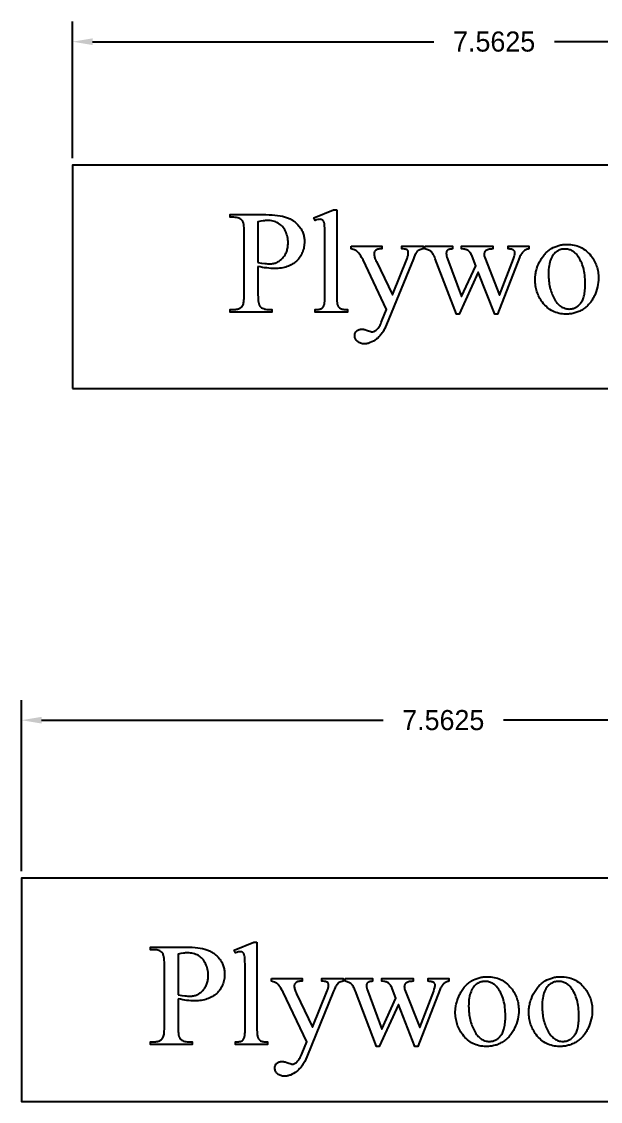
# Model space of a CAD drawing. Extents: x -4 to 200, y -54 to 66.
# Drawn here: x 3.82 to 9.01, y 27.83 to 37.5 of the extents above; entities that cross this region are included whole.
import ezdxf

# ---------------------------------------------------------------- set-up
doc = ezdxf.new("R2010")
doc.units = 0
doc.header["$MEASUREMENT"] = 0
doc.layers.get('Defpoints').update_dxf_attribs({"linetype": 'CONTINUOUS'})
doc.layers.add('Dimentions', color=7, linetype='CONTINUOUS')
doc.layers.add('LAYER_1', color=3, linetype='CONTINUOUS')
doc.dimstyles.get("Standard").update_dxf_attribs({"dimtxt": 0.18, "dimasz": 0.18, "dimexe": 0.18, "dimexo": 0.0625, "dimgap": 0.09, "dimtad": 0, "dimtih": 1, "dimtoh": 1, "dimdec": 4, "dimzin": 0, "dimdsep": 46, "dimtxsty": 'STANDARD', "dimcen": 0.09, "dimadec": 0, "dimazin": 0, "dimtfac": 1, "dimtdec": 4, "dimtofl": 0, "dimtmove": 0, "dimatfit": 3, "dimfxl": 1, "dimtolj": 1, "dimtzin": 0, "dimarcsym": 0})

# ---------------------------------------------------------------- blocks, each defined once
blk = doc.blocks.new('*D278')
at = {"layer": 'Defpoints', "color": 0}
for p in [(11.8405, 37.3196), (4.278, 36.2125), (11.8405, 36.2125)]:
    blk.add_point(p, dxfattribs=at)
at = {"layer": 'Dimentions', "color": 0, "lineweight": -2}
for p, q in [((4.278, 36.275), (4.278, 37.4996)), ((11.8405, 36.275), (11.8405, 37.4996)), ((4.458, 37.3196), (7.5192, 37.3196)), ((11.6605, 37.3196), (8.5992, 37.3196))]:
    blk.add_line(p, q, dxfattribs=at)
at = {"layer": 'Dimentions', "color": 0}
for points in [[(4.458, 37.3496), (4.458, 37.2896), (4.278, 37.3196)], [(11.6605, 37.2896), (11.6605, 37.3496), (11.8405, 37.3196)]]:
    blk.add_solid(points, dxfattribs=at)
at = {"layer": 'Dimentions', "color": 0, "insert": (8.0592, 37.3196), "char_height": 0.18, "attachment_point": 5}
blk.add_mtext('\\A1;7.5625', dxfattribs=at)
blk = doc.blocks.new('*D280')
at = {"layer": 'Defpoints', "color": 0}
for p in [(11.3842, 31.2413), (3.8217, 29.8262), (11.3842, 29.8262)]:
    blk.add_point(p, dxfattribs=at)
at = {"layer": 'Dimentions', "color": 0, "lineweight": -2}
for p, q in [((3.8217, 29.8887), (3.8217, 31.4213)), ((11.3842, 29.8887), (11.3842, 31.4213)), ((4.0017, 31.2413), (7.063, 31.2413)), ((11.2042, 31.2413), (8.143, 31.2413))]:
    blk.add_line(p, q, dxfattribs=at)
at = {"layer": 'Dimentions', "color": 0}
for points in [[(4.0017, 31.2713), (4.0017, 31.2113), (3.8217, 31.2413)], [(11.2042, 31.2113), (11.2042, 31.2713), (11.3842, 31.2413)]]:
    blk.add_solid(points, dxfattribs=at)
at = {"layer": 'Dimentions', "color": 0, "insert": (7.603, 31.2413), "char_height": 0.18, "attachment_point": 5}
blk.add_mtext('\\A1;7.5625', dxfattribs=at)

msp = doc.modelspace()

# ---------------------------------------------------------------- linework, layer by layer
at = {"layer": 'LAYER_1'}
for points in [[(4.27799, 34.21253), (11.77799, 34.21253), (11.77799, 36.21253), (4.27799, 36.21253)], [(6.64837, 35.81253), (6.64837, 35.03034), (6.64887, 35.00499), (6.6495, 34.99407), (6.65038, 34.98431), (6.65152, 34.97572), (6.6529, 34.9683), (6.65453, 34.96204), (6.65642, 34.95695), (6.65857, 34.95258), (6.66099, 34.94848), (6.66368, 34.94465), (6.66664, 34.9411), (6.66987, 34.93781), (6.67338, 34.9348), (6.67716, 34.93206), (6.6812, 34.92959), (6.68584, 34.9274), (6.69138, 34.92551), (6.69783, 34.9239), (6.70519, 34.92259), (6.71344, 34.92157), (6.72261, 34.92084), (6.73268, 34.9204), (6.74365, 34.92025), (6.74365, 34.89708), (6.4546, 34.89708), (6.4546, 34.92025), (6.47326, 34.92078), (6.48139, 34.92143), (6.48872, 34.92235), (6.49523, 34.92352), (6.50095, 34.92496), (6.50586, 34.92666), (6.50996, 34.92862), (6.51356, 34.93089), (6.51696, 34.93349), (6.52016, 34.93644), (6.52316, 34.93973), (6.52595, 34.94336), (6.52855, 34.94733), (6.53094, 34.95165), (6.53314, 34.95631), (6.5351, 34.96169), (6.5368, 34.96818), (6.53824, 34.97577), (6.53941, 34.98447), (6.54033, 34.99428), (6.54098, 35.00519), (6.54151, 35.03034), (6.54151, 35.56596), (6.54122, 35.61105), (6.54038, 35.64652), (6.53897, 35.67237), (6.53805, 35.68169), (6.537, 35.6886), (6.5344, 35.69912), (6.53285, 35.70371), (6.53112, 35.70784), (6.52923, 35.71151), (6.52716, 35.71474), (6.52492, 35.71751), (6.52251, 35.71983), (6.51993, 35.72179), (6.51718, 35.72349), (6.51426, 35.72493), (6.51117, 35.7261), (6.50447, 35.72767), (6.49708, 35.72819), (6.49276, 35.72803), (6.48815, 35.72755), (6.47809, 35.72562), (6.46691, 35.7224), (6.4546, 35.71789), (6.44365, 35.74043), (6.6194, 35.81253)], [(5.94151, 35.30588), (5.94151, 35.05159), (5.94179, 35.03196), (5.94263, 35.01429), (5.94404, 34.99856), (5.94601, 34.98479), (5.94855, 34.97297), (5.95164, 34.96311), (5.9534, 34.9589), (5.95531, 34.95519), (5.95735, 34.95196), (5.95953, 34.94922), (5.96604, 34.94259), (5.97333, 34.93683), (5.98141, 34.93196), (5.99027, 34.92798), (5.99992, 34.92488), (6.01035, 34.92267), (6.02156, 34.92134), (6.03357, 34.9209), (6.06704, 34.9209), (6.06704, 34.89708), (5.69301, 34.89708), (5.69301, 34.9209), (5.72584, 34.9209), (5.73919, 34.92146), (5.74549, 34.92217), (5.75155, 34.92315), (5.75736, 34.92442), (5.76293, 34.92597), (5.76825, 34.9278), (5.77332, 34.92991), (5.77814, 34.93231), (5.78272, 34.93498), (5.78706, 34.93794), (5.79114, 34.94118), (5.79498, 34.9447), (5.79858, 34.9485), (5.80192, 34.95258), (5.80502, 34.95695), (5.80804, 34.96279), (5.81066, 34.97035), (5.81287, 34.97961), (5.81468, 34.99059), (5.81609, 35.00327), (5.8171, 35.01767), (5.8177, 35.03377), (5.8179, 35.05159), (5.8179, 35.61553), (5.81763, 35.63516), (5.81681, 35.65283), (5.81546, 35.66855), (5.81355, 35.68233), (5.81111, 35.69414), (5.80812, 35.70401), (5.80643, 35.70821), (5.80459, 35.71193), (5.80262, 35.71516), (5.80052, 35.71789), (5.79386, 35.72453), (5.78644, 35.73029), (5.77825, 35.73516), (5.76929, 35.73914), (5.75958, 35.74224), (5.7491, 35.74445), (5.73785, 35.74578), (5.72584, 35.74622), (5.69301, 35.74622), (5.69301, 35.77004), (6.01296, 35.77004), (6.04148, 35.76966), (6.06845, 35.76853), (6.09387, 35.76665), (6.11774, 35.764), (6.14006, 35.76061), (6.16083, 35.75646), (6.18005, 35.75156), (6.19773, 35.7459), (6.20609, 35.74275), (6.2143, 35.73935), (6.22233, 35.73568), (6.2302, 35.73176), (6.2379, 35.72757), (6.24544, 35.72313), (6.25281, 35.71843), (6.26001, 35.71347), (6.26705, 35.70825), (6.27393, 35.70277), (6.28063, 35.69703), (6.28717, 35.69104), (6.29355, 35.68478), (6.29976, 35.67827), (6.31168, 35.66446), (6.31729, 35.65722), (6.32254, 35.6498), (6.32743, 35.64223), (6.33196, 35.63448), (6.33612, 35.62658), (6.33992, 35.6185), (6.34336, 35.61026), (6.34644, 35.60185), (6.34916, 35.59328), (6.35151, 35.58454), (6.3535, 35.57564), (6.35513, 35.56657), (6.3564, 35.55733), (6.3573, 35.54793), (6.35785, 35.53836), (6.35803, 35.52862), (6.35775, 35.51542), (6.35693, 35.50253), (6.35555, 35.48995), (6.35362, 35.47768), (6.35114, 35.46573), (6.34812, 35.45409), (6.34454, 35.44276), (6.34041, 35.43174), (6.33572, 35.42103), (6.33049, 35.41063), (6.32471, 35.40055), (6.31838, 35.39078), (6.31149, 35.38131), (6.30406, 35.37217), (6.29607, 35.36333), (6.28754, 35.3548), (6.2785, 35.3467), (6.269, 35.33911), (6.25905, 35.33205), (6.24865, 35.32551), (6.23779, 35.3195), (6.22647, 35.314), (6.2147, 35.30904), (6.20248, 35.30459), (6.1898, 35.30067), (6.17666, 35.29727), (6.16307, 35.29439), (6.14902, 35.29204), (6.13452, 35.29021), (6.11956, 35.2889), (6.10415, 35.28811), (6.08829, 35.28785), (6.07219, 35.28813), (6.05545, 35.28898), (6.03807, 35.29039), (6.02005, 35.29236), (6.00138, 35.29489), (5.98206, 35.29799), (5.96211, 35.30165)], [(5.94151, 35.34257), (5.97369, 35.33694), (6.00202, 35.33292), (6.01473, 35.33151), (6.02648, 35.3305), (6.03727, 35.3299), (6.04708, 35.3297), (6.05538, 35.3299), (6.06354, 35.33051), (6.07155, 35.33152), (6.07941, 35.33294), (6.08714, 35.33476), (6.09472, 35.33698), (6.10216, 35.33962), (6.10945, 35.34265), (6.1166, 35.34609), (6.12361, 35.34994), (6.13047, 35.35419), (6.13719, 35.35885), (6.14377, 35.36391), (6.1502, 35.36937), (6.1565, 35.37525), (6.16264, 35.38152), (6.16853, 35.38812), (6.17403, 35.39495), (6.17916, 35.40203), (6.18391, 35.40934), (6.18827, 35.4169), (6.19226, 35.42469), (6.19587, 35.43272), (6.1991, 35.44099), (6.20194, 35.4495), (6.20441, 35.45825), (6.2065, 35.46723), (6.20821, 35.47646), (6.20954, 35.48592), (6.21049, 35.49563), (6.21106, 35.50557), (6.21125, 35.51575), (6.21089, 35.52979), (6.2098, 35.54357), (6.20799, 35.55711), (6.20545, 35.57039), (6.20219, 35.58342), (6.19821, 35.5962), (6.1935, 35.60873), (6.18807, 35.62101), (6.18198, 35.63277), (6.17528, 35.64378), (6.16797, 35.65402), (6.16007, 35.6635), (6.15156, 35.67221), (6.14244, 35.68015), (6.13273, 35.68733), (6.12241, 35.69375), (6.1116, 35.69941), (6.10044, 35.70431), (6.08891, 35.70846), (6.07702, 35.71186), (6.06477, 35.7145), (6.05215, 35.71639), (6.03918, 35.71752), (6.02584, 35.71789), (6.01734, 35.7177), (6.00826, 35.71713), (5.99859, 35.71617), (5.98834, 35.71484), (5.96609, 35.71101), (5.94151, 35.70566)], [(8.71168, 35.50416), (8.72821, 35.50376), (8.74433, 35.50257), (8.76004, 35.50058), (8.77533, 35.4978), (8.79021, 35.49423), (8.80468, 35.48986), (8.81874, 35.48469), (8.83238, 35.47873), (8.84562, 35.47198), (8.85844, 35.46443), (8.87085, 35.45608), (8.88284, 35.44694), (8.89442, 35.43701), (8.90559, 35.42628), (8.91635, 35.41476), (8.9267, 35.40244), (8.93504, 35.39148), (8.94284, 35.38031), (8.95011, 35.36895), (8.95683, 35.35738), (8.96302, 35.34561), (8.96867, 35.33364), (8.97379, 35.32147), (8.97836, 35.3091), (8.9824, 35.29652), (8.9859, 35.28375), (8.98886, 35.27077), (8.99128, 35.25759), (8.99316, 35.24422), (8.99451, 35.23064), (8.99531, 35.21685), (8.99558, 35.20287), (8.99499, 35.18305), (8.99321, 35.16316), (8.99024, 35.14321), (8.98609, 35.12321), (8.98075, 35.10314), (8.97422, 35.08301), (8.9665, 35.06282), (8.9576, 35.04257), (8.95274, 35.03259), (8.94766, 35.02292), (8.94235, 35.01356), (8.93682, 35.00451), (8.93106, 34.99577), (8.92508, 34.98735), (8.91888, 34.97924), (8.91245, 34.97143), (8.9058, 34.96395), (8.89893, 34.95677), (8.89183, 34.9499), (8.88451, 34.94335), (8.87697, 34.93711), (8.8692, 34.93118), (8.8612, 34.92556), (8.85299, 34.92025), (8.8446, 34.91527), (8.83609, 34.9106), (8.82747, 34.90625), (8.81872, 34.90223), (8.80986, 34.89853), (8.80089, 34.89515), (8.79179, 34.89209), (8.78257, 34.88935), (8.77324, 34.88694), (8.76379, 34.88485), (8.75422, 34.88308), (8.74453, 34.88163), (8.73472, 34.8805), (8.7248, 34.8797), (8.71476, 34.87921), (8.7046, 34.87905), (8.68815, 34.87947), (8.67213, 34.88071), (8.65655, 34.88279), (8.64138, 34.88569), (8.62665, 34.88943), (8.61234, 34.89399), (8.59847, 34.89938), (8.58501, 34.90561), (8.57199, 34.91266), (8.55939, 34.92055), (8.54722, 34.92926), (8.53548, 34.9388), (8.52417, 34.94918), (8.51328, 34.96038), (8.50282, 34.97241), (8.49279, 34.98528), (8.48476, 34.99655), (8.47725, 35.00799), (8.47026, 35.0196), (8.46378, 35.03139), (8.45782, 35.04334), (8.45239, 35.05547), (8.44746, 35.06777), (8.44306, 35.08023), (8.43918, 35.09287), (8.43581, 35.10568), (8.43296, 35.11866), (8.43063, 35.13182), (8.42881, 35.14514), (8.42752, 35.15863), (8.42674, 35.1723), (8.42648, 35.18613), (8.42664, 35.19627), (8.42711, 35.2064), (8.4279, 35.21652), (8.429, 35.22663), (8.43041, 35.23674), (8.43214, 35.24684), (8.43418, 35.25693), (8.43654, 35.26701), (8.43921, 35.27708), (8.4422, 35.28715), (8.44912, 35.30727), (8.45729, 35.32735), (8.46672, 35.3474), (8.47185, 35.35726), (8.47718, 35.36678), (8.4827, 35.37599), (8.48843, 35.38486), (8.49435, 35.39341), (8.50047, 35.40163), (8.50679, 35.40952), (8.51331, 35.41709), (8.52003, 35.42433), (8.52695, 35.43124), (8.53406, 35.43783), (8.54138, 35.44409), (8.54889, 35.45002), (8.5566, 35.45563), (8.56451, 35.4609), (8.57262, 35.46586), (8.58916, 35.47483), (8.60594, 35.48261), (8.61442, 35.48606), (8.62296, 35.4892), (8.63156, 35.49204), (8.64022, 35.49458), (8.64894, 35.49683), (8.65772, 35.49877), (8.66656, 35.50042), (8.67546, 35.50177), (8.68443, 35.50281), (8.69345, 35.50356), (8.70253, 35.50401)], [(6.77841, 35.48678), (7.05331, 35.48678), (7.05331, 35.46296), (7.03979, 35.46296), (7.03277, 35.46276), (7.02621, 35.46217), (7.0201, 35.46119), (7.01444, 35.45982), (7.00923, 35.45805), (7.00448, 35.4559), (7.00018, 35.45335), (6.99633, 35.4504), (6.99294, 35.44717), (6.99, 35.44375), (6.98751, 35.44013), (6.98547, 35.43632), (6.98389, 35.43232), (6.98275, 35.42813), (6.98207, 35.42375), (6.98185, 35.41918), (6.98218, 35.4126), (6.98318, 35.40542), (6.98484, 35.39764), (6.98716, 35.38925), (6.99015, 35.38025), (6.9938, 35.37066), (6.99811, 35.36046), (7.00309, 35.34965), (7.14666, 35.05223), (7.27863, 35.37798), (7.28119, 35.38457), (7.28342, 35.39114), (7.2853, 35.39769), (7.28684, 35.40421), (7.28803, 35.41072), (7.28889, 35.41721), (7.2894, 35.42368), (7.28957, 35.43013), (7.28929, 35.43556), (7.28845, 35.44027), (7.28704, 35.44425), (7.28507, 35.44751), (7.28213, 35.45087), (7.27847, 35.45387), (7.27408, 35.4565), (7.26897, 35.45877), (7.26245, 35.4606), (7.25384, 35.46191), (7.24314, 35.4627), (7.23035, 35.46296), (7.23035, 35.48678), (7.42219, 35.48678), (7.42219, 35.46296), (7.41097, 35.46135), (7.40111, 35.4591), (7.39262, 35.4562), (7.3855, 35.45266), (7.3789, 35.44795), (7.37198, 35.44155), (7.36473, 35.43347), (7.35717, 35.42369), (7.35363, 35.41721), (7.3488, 35.40679), (7.34269, 35.39242), (7.33528, 35.37412), (7.09515, 34.78571), (7.08613, 34.76495), (7.07642, 34.74551), (7.07132, 34.73628), (7.06605, 34.72737), (7.06061, 34.7188), (7.055, 34.71054), (7.04922, 34.70262), (7.04327, 34.69502), (7.03716, 34.68775), (7.03088, 34.68081), (7.02442, 34.67419), (7.0178, 34.6679), (7.01102, 34.66194), (7.00406, 34.65631), (6.99004, 34.64605), (6.97615, 34.63715), (6.9624, 34.62963), (6.94877, 34.62347), (6.94201, 34.62091), (6.93528, 34.61869), (6.92858, 34.6168), (6.92192, 34.61527), (6.91528, 34.61407), (6.90868, 34.61321), (6.90212, 34.6127), (6.89558, 34.61253), (6.8863, 34.61287), (6.87744, 34.6139), (6.869, 34.61561), (6.86098, 34.618), (6.85338, 34.62108), (6.84621, 34.62484), (6.83946, 34.62929), (6.83314, 34.63442), (6.8274, 34.63999), (6.82243, 34.64576), (6.81823, 34.65174), (6.81479, 34.65792), (6.81211, 34.66429), (6.8102, 34.67087), (6.80905, 34.67765), (6.80867, 34.68463), (6.80895, 34.69123), (6.80978, 34.69749), (6.81116, 34.70342), (6.8131, 34.70902), (6.81559, 34.71428), (6.81863, 34.71922), (6.82223, 34.72382), (6.82638, 34.72809), (6.83101, 34.73193), (6.83605, 34.73527), (6.84151, 34.73809), (6.84738, 34.7404), (6.85366, 34.7422), (6.86036, 34.74348), (6.86746, 34.74425), (6.87498, 34.7445), (6.88053, 34.74428), (6.88657, 34.74362), (6.89309, 34.74251), (6.90009, 34.74096), (6.91554, 34.73654), (6.93292, 34.73034), (6.94459, 34.72612), (6.95384, 34.7231), (6.96068, 34.72129), (6.96511, 34.72068), (6.96999, 34.721), (6.97499, 34.72193), (6.98009, 34.72349), (6.98531, 34.72567), (6.99063, 34.72848), (6.99607, 34.73191), (7.00162, 34.73596), (7.00728, 34.74064), (7.013, 34.74621), (7.01872, 34.75295), (7.02446, 34.76086), (7.03021, 34.76993), (7.03597, 34.78017), (7.04174, 34.79158), (7.04752, 34.80415), (7.05331, 34.81789), (7.09515, 34.92025), (6.88335, 35.3651), (6.8778, 35.37569), (6.8708, 35.38748), (6.86235, 35.40047), (6.85245, 35.41468), (6.84476, 35.42502), (6.8378, 35.43351), (6.83157, 35.44014), (6.82605, 35.44493), (6.82207, 35.44747), (6.81752, 35.44992), (6.80674, 35.45459), (6.7937, 35.45893), (6.77841, 35.46296)], [(7.43829, 35.48678), (7.6855, 35.48678), (7.6855, 35.46296), (7.67733, 35.4622), (7.6699, 35.46123), (7.66321, 35.46003), (7.65725, 35.45861), (7.65203, 35.45697), (7.64753, 35.45511), (7.64378, 35.45303), (7.64075, 35.45073), (7.63826, 35.44818), (7.63611, 35.44538), (7.63428, 35.44231), (7.63279, 35.43898), (7.63163, 35.43539), (7.6308, 35.43153), (7.6303, 35.42742), (7.63013, 35.42304), (7.6303, 35.41792), (7.63082, 35.41254), (7.63287, 35.401), (7.63629, 35.3884), (7.64108, 35.37476), (7.76726, 35.03549), (7.89408, 35.31167), (7.8606, 35.39858), (7.85659, 35.40787), (7.85227, 35.41641), (7.84766, 35.4242), (7.84274, 35.43125), (7.83752, 35.43756), (7.832, 35.44312), (7.82617, 35.44794), (7.82005, 35.45201), (7.81612, 35.45416), (7.81144, 35.45608), (7.80598, 35.45778), (7.79977, 35.45926), (7.79279, 35.46051), (7.78504, 35.46155), (7.76726, 35.46296), (7.76726, 35.48678), (8.04794, 35.48678), (8.04794, 35.46296), (8.03678, 35.46227), (8.02646, 35.46119), (8.01698, 35.4597), (8.00835, 35.45781), (8.00056, 35.45551), (7.99362, 35.45282), (7.98753, 35.44972), (7.98228, 35.44622), (7.97926, 35.44345), (7.97664, 35.44031), (7.97443, 35.43677), (7.97262, 35.43286), (7.97121, 35.42857), (7.97021, 35.42389), (7.9696, 35.41883), (7.9694, 35.41339), (7.96972, 35.40691), (7.97069, 35.40035), (7.9723, 35.39371), (7.97455, 35.38699), (8.10846, 35.04837), (8.23271, 35.37476), (8.23834, 35.39126), (8.24236, 35.40598), (8.24377, 35.41268), (8.24478, 35.41894), (8.24538, 35.42475), (8.24558, 35.43013), (8.24539, 35.43314), (8.2448, 35.43608), (8.24382, 35.43894), (8.24244, 35.44171), (8.24068, 35.44441), (8.23852, 35.44703), (8.23597, 35.44956), (8.23303, 35.45201), (8.22951, 35.4543), (8.22524, 35.45632), (8.22022, 35.45808), (8.21444, 35.45958), (8.20791, 35.46082), (8.20062, 35.46179), (8.19258, 35.46251), (8.18378, 35.46296), (8.18378, 35.48678), (8.36983, 35.48678), (8.36983, 35.46296), (8.36295, 35.46168), (8.35629, 35.45994), (8.34987, 35.45774), (8.34368, 35.45507), (8.33772, 35.45194), (8.33199, 35.44835), (8.32649, 35.4443), (8.32123, 35.43978), (8.31619, 35.4348), (8.31139, 35.42936), (8.30682, 35.42346), (8.30248, 35.41709), (8.29837, 35.41026), (8.29449, 35.40297), (8.29084, 35.39521), (8.28743, 35.38699), (8.09043, 34.87905), (8.06404, 34.87905), (7.91661, 35.25566), (7.74472, 34.87905), (7.7209, 34.87905), (7.53163, 35.37476), (7.52698, 35.38603), (7.52234, 35.39635), (7.51772, 35.40571), (7.51313, 35.41411), (7.50855, 35.42156), (7.50399, 35.42805), (7.49945, 35.43359), (7.49494, 35.43817), (7.49011, 35.44215), (7.48464, 35.44588), (7.47852, 35.44935), (7.47176, 35.45258), (7.46436, 35.45555), (7.45631, 35.45827), (7.44762, 35.46074), (7.43829, 35.46296)], [(8.69172, 35.46231), (8.68318, 35.462), (8.67464, 35.46105), (8.66608, 35.45946), (8.65752, 35.45725), (8.64894, 35.45439), (8.64036, 35.45091), (8.63176, 35.44679), (8.62316, 35.44204), (8.61475, 35.43649), (8.60676, 35.42999), (8.59918, 35.42253), (8.59201, 35.41411), (8.58526, 35.40474), (8.57892, 35.39442), (8.57299, 35.38314), (8.56747, 35.3709), (8.56249, 35.35773), (8.55818, 35.34366), (8.55452, 35.32868), (8.55154, 35.3128), (8.54921, 35.29601), (8.54755, 35.27832), (8.54656, 35.25972), (8.54623, 35.24021), (8.54643, 35.22426), (8.54703, 35.20858), (8.54803, 35.19317), (8.54942, 35.17805), (8.55122, 35.1632), (8.55342, 35.14862), (8.55602, 35.13433), (8.55902, 35.12031), (8.56242, 35.10657), (8.56622, 35.0931), (8.57042, 35.07991), (8.57501, 35.067), (8.58001, 35.05436), (8.58541, 35.042), (8.59121, 35.02992), (8.59741, 35.01811), (8.60393, 35.0068), (8.61071, 34.99623), (8.61774, 34.98639), (8.62503, 34.97727), (8.63257, 34.96888), (8.64036, 34.96123), (8.64841, 34.9543), (8.65671, 34.9481), (8.66527, 34.94263), (8.67408, 34.93789), (8.68315, 34.93388), (8.69246, 34.9306), (8.70204, 34.92804), (8.71186, 34.92622), (8.72194, 34.92513), (8.73228, 34.92476), (8.74, 34.92496), (8.74755, 34.92557), (8.75493, 34.92657), (8.76213, 34.92798), (8.76917, 34.92979), (8.77603, 34.932), (8.78273, 34.93462), (8.78925, 34.93764), (8.7956, 34.94106), (8.80179, 34.94488), (8.8078, 34.9491), (8.81363, 34.95373), (8.8193, 34.95876), (8.8248, 34.96419), (8.83013, 34.97003), (8.83528, 34.97626), (8.84019, 34.98299), (8.84479, 34.9903), (8.84907, 34.99818), (8.85303, 35.00664), (8.85667, 35.01568), (8.86, 35.0253), (8.86301, 35.0355), (8.8657, 35.04627), (8.86808, 35.05763), (8.87014, 35.06956), (8.87188, 35.08207), (8.8733, 35.09516), (8.87441, 35.10883), (8.87521, 35.12307), (8.87568, 35.1379), (8.87584, 35.1533), (8.87558, 35.17268), (8.87478, 35.19153), (8.87346, 35.20985), (8.87161, 35.22766), (8.86924, 35.24494), (8.86633, 35.2617), (8.8629, 35.27793), (8.85894, 35.29365), (8.85445, 35.30883), (8.84943, 35.3235), (8.84389, 35.33764), (8.83782, 35.35126), (8.83122, 35.36436), (8.82409, 35.37693), (8.81643, 35.38898), (8.80824, 35.40051), (8.80243, 35.408), (8.79642, 35.415), (8.79022, 35.42152), (8.78382, 35.42755), (8.77722, 35.4331), (8.77043, 35.43817), (8.76344, 35.44276), (8.75626, 35.44686), (8.74888, 35.45049), (8.7413, 35.45362), (8.73353, 35.45628), (8.72556, 35.45845), (8.71739, 35.46014), (8.70903, 35.46135), (8.70047, 35.46207)], [(11.32171, 29.82625), (3.82171, 29.82625), (3.82171, 27.82625), (11.32171, 27.82625)], [(5.93265, 29.25178), (5.93265, 28.46959), (5.93316, 28.44424), (5.93379, 28.43332), (5.93467, 28.42356), (5.9358, 28.41497), (5.93718, 28.40755), (5.93882, 28.40129), (5.9407, 28.3962), (5.94285, 28.39183), (5.94527, 28.38773), (5.94796, 28.38391), (5.95092, 28.38035), (5.95416, 28.37707), (5.95766, 28.37405), (5.96144, 28.37131), (5.96549, 28.36884), (5.97012, 28.36665), (5.97567, 28.36476), (5.98211, 28.36315), (5.98947, 28.36184), (5.99773, 28.36082), (6.00689, 28.36009), (6.01696, 28.35965), (6.02793, 28.35951), (6.02793, 28.33633), (5.73888, 28.33633), (5.73888, 28.35951), (5.75755, 28.36003), (5.76568, 28.36068), (5.773, 28.3616), (5.77952, 28.36278), (5.78523, 28.36422), (5.79014, 28.36592), (5.79424, 28.36788), (5.79784, 28.37014), (5.80124, 28.37275), (5.80444, 28.37569), (5.80744, 28.37898), (5.81024, 28.38261), (5.81283, 28.38659), (5.81523, 28.3909), (5.81742, 28.39556), (5.81938, 28.40094), (5.82108, 28.40743), (5.82252, 28.41502), (5.8237, 28.42372), (5.82461, 28.43353), (5.82526, 28.44445), (5.82579, 28.46959), (5.82579, 29.00522), (5.82551, 29.0503), (5.82466, 29.08577), (5.82325, 29.11162), (5.82234, 29.12094), (5.82128, 29.12786), (5.81869, 29.13838), (5.81713, 29.14296), (5.81541, 29.14709), (5.81351, 29.15076), (5.81144, 29.15399), (5.80921, 29.15676), (5.8068, 29.15908), (5.80422, 29.16104), (5.80147, 29.16274), (5.79854, 29.16418), (5.79545, 29.16536), (5.78875, 29.16692), (5.78137, 29.16745), (5.77704, 29.16729), (5.77243, 29.1668), (5.76238, 29.16487), (5.75119, 29.16165), (5.73888, 29.15715), (5.72793, 29.17968), (5.90368, 29.25178)], [(5.22579, 28.74513), (5.22579, 28.49084), (5.22607, 28.47121), (5.22691, 28.45354), (5.22832, 28.43782), (5.23029, 28.42405), (5.23283, 28.41223), (5.23593, 28.40236), (5.23769, 28.39816), (5.23959, 28.39444), (5.24163, 28.39122), (5.24381, 28.38848), (5.25032, 28.38184), (5.25761, 28.37608), (5.26569, 28.37122), (5.27455, 28.36723), (5.2842, 28.36413), (5.29463, 28.36192), (5.30585, 28.36059), (5.31785, 28.36015), (5.35132, 28.36015), (5.35132, 28.33633), (4.97729, 28.33633), (4.97729, 28.36015), (5.01012, 28.36015), (5.02347, 28.36071), (5.02978, 28.36142), (5.03583, 28.3624), (5.04165, 28.36367), (5.04721, 28.36522), (5.05253, 28.36705), (5.0576, 28.36916), (5.06243, 28.37156), (5.06701, 28.37423), (5.07134, 28.37719), (5.07543, 28.38043), (5.07927, 28.38395), (5.08286, 28.38775), (5.08621, 28.39184), (5.08931, 28.3962), (5.09232, 28.40205), (5.09494, 28.4096), (5.09715, 28.41887), (5.09896, 28.42984), (5.10037, 28.44252), (5.10138, 28.45692), (5.10198, 28.47302), (5.10218, 28.49084), (5.10218, 29.05479), (5.10191, 29.07441), (5.1011, 29.09209), (5.09974, 29.10781), (5.09784, 29.12158), (5.09539, 29.1334), (5.09241, 29.14327), (5.09071, 29.14747), (5.08887, 29.15118), (5.08691, 29.15441), (5.0848, 29.15715), (5.07814, 29.16379), (5.07072, 29.16954), (5.06253, 29.17441), (5.05358, 29.17839), (5.04386, 29.18149), (5.03338, 29.1837), (5.02213, 29.18503), (5.01012, 29.18547), (4.97729, 29.18547), (4.97729, 29.20929), (5.29725, 29.20929), (5.32576, 29.20892), (5.35273, 29.20778), (5.37815, 29.2059), (5.40202, 29.20326), (5.42434, 29.19986), (5.44511, 29.19571), (5.46434, 29.19081), (5.48201, 29.18515), (5.49038, 29.182), (5.49858, 29.1786), (5.50661, 29.17493), (5.51448, 29.17101), (5.52218, 29.16683), (5.52972, 29.16238), (5.53709, 29.15768), (5.5443, 29.15272), (5.55134, 29.1475), (5.55821, 29.14202), (5.56491, 29.13629), (5.57146, 29.13029), (5.57783, 29.12403), (5.58404, 29.11752), (5.59596, 29.10371), (5.60157, 29.09647), (5.60682, 29.08906), (5.61171, 29.08148), (5.61624, 29.07374), (5.6204, 29.06583), (5.62421, 29.05775), (5.62765, 29.04951), (5.63072, 29.04111), (5.63344, 29.03253), (5.63579, 29.02379), (5.63778, 29.01489), (5.63941, 29.00582), (5.64068, 28.99658), (5.64159, 28.98718), (5.64213, 28.97761), (5.64231, 28.96788), (5.64204, 28.95467), (5.64121, 28.94178), (5.63983, 28.9292), (5.63791, 28.91694), (5.63543, 28.90498), (5.6324, 28.89334), (5.62882, 28.88201), (5.62469, 28.87099), (5.62001, 28.86028), (5.61477, 28.84988), (5.60899, 28.8398), (5.60266, 28.83003), (5.59577, 28.82057), (5.58834, 28.81142), (5.58035, 28.80258), (5.57182, 28.79406), (5.56278, 28.78595), (5.55328, 28.77836), (5.54333, 28.7713), (5.53293, 28.76477), (5.52207, 28.75875), (5.51075, 28.75326), (5.49898, 28.74829), (5.48676, 28.74384), (5.47408, 28.73992), (5.46094, 28.73652), (5.44735, 28.73364), (5.43331, 28.73129), (5.4188, 28.72946), (5.40385, 28.72815), (5.38844, 28.72737), (5.37257, 28.7271), (5.35647, 28.72739), (5.33974, 28.72823), (5.32235, 28.72964), (5.30433, 28.73161), (5.28566, 28.73415), (5.26635, 28.73724), (5.24639, 28.74091)], [(5.22579, 28.78183), (5.25798, 28.77619), (5.2863, 28.77217), (5.29902, 28.77076), (5.31077, 28.76975), (5.32155, 28.76915), (5.33137, 28.76895), (5.33966, 28.76915), (5.34782, 28.76976), (5.35583, 28.77077), (5.3637, 28.77219), (5.37142, 28.77401), (5.379, 28.77624), (5.38644, 28.77887), (5.39373, 28.78191), (5.40088, 28.78535), (5.40789, 28.78919), (5.41476, 28.79344), (5.42148, 28.7981), (5.42805, 28.80316), (5.43449, 28.80863), (5.44078, 28.8145), (5.44693, 28.82077), (5.45281, 28.82737), (5.45832, 28.83421), (5.46344, 28.84128), (5.46819, 28.8486), (5.47256, 28.85615), (5.47654, 28.86394), (5.48015, 28.87197), (5.48338, 28.88024), (5.48623, 28.88875), (5.4887, 28.8975), (5.49078, 28.90649), (5.49249, 28.91571), (5.49382, 28.92517), (5.49477, 28.93488), (5.49534, 28.94482), (5.49553, 28.955), (5.49517, 28.96904), (5.49408, 28.98282), (5.49227, 28.99636), (5.48974, 29.00964), (5.48648, 29.02267), (5.48249, 29.03545), (5.47779, 29.04798), (5.47235, 29.06026), (5.46626, 29.07203), (5.45956, 29.08303), (5.45226, 29.09327), (5.44435, 29.10275), (5.43584, 29.11146), (5.42673, 29.11941), (5.41701, 29.12659), (5.40669, 29.13301), (5.39589, 29.13866), (5.38472, 29.14357), (5.37319, 29.14772), (5.3613, 29.15111), (5.34905, 29.15375), (5.33644, 29.15564), (5.32346, 29.15677), (5.31012, 29.15715), (5.30162, 29.15696), (5.29254, 29.15638), (5.28287, 29.15543), (5.27262, 29.15409), (5.25037, 29.15027), (5.22579, 29.14492)], [(6.0627, 28.92603), (6.33759, 28.92603), (6.33759, 28.90221), (6.32407, 28.90221), (6.31705, 28.90202), (6.31049, 28.90143), (6.30438, 28.90045), (6.29872, 28.89907), (6.29352, 28.89731), (6.28876, 28.89515), (6.28446, 28.8926), (6.28062, 28.88966), (6.27722, 28.88642), (6.27428, 28.883), (6.27179, 28.87938), (6.26975, 28.87558), (6.26817, 28.87158), (6.26704, 28.86739), (6.26636, 28.86301), (6.26613, 28.85843), (6.26646, 28.85186), (6.26746, 28.84467), (6.26912, 28.83689), (6.27144, 28.8285), (6.27443, 28.81951), (6.27808, 28.80991), (6.2824, 28.79971), (6.28738, 28.78891), (6.43094, 28.49148), (6.56291, 28.81723), (6.56548, 28.82382), (6.5677, 28.83039), (6.56958, 28.83694), (6.57112, 28.84347), (6.57232, 28.84998), (6.57317, 28.85646), (6.57369, 28.86293), (6.57386, 28.86938), (6.57357, 28.87481), (6.57273, 28.87952), (6.57132, 28.8835), (6.56935, 28.88676), (6.56641, 28.89012), (6.56275, 28.89312), (6.55837, 28.89575), (6.55326, 28.89803), (6.54674, 28.89986), (6.53813, 28.90117), (6.52742, 28.90195), (6.51463, 28.90221), (6.51463, 28.92603), (6.70647, 28.92603), (6.70647, 28.90221), (6.69525, 28.9006), (6.68539, 28.89835), (6.6769, 28.89545), (6.66978, 28.89191), (6.66318, 28.8872), (6.65626, 28.88081), (6.64902, 28.87272), (6.64145, 28.86294), (6.63791, 28.85646), (6.63308, 28.84604), (6.62697, 28.83168), (6.61956, 28.81337), (6.37944, 28.22496), (6.37041, 28.20421), (6.36071, 28.18476), (6.3556, 28.17553), (6.35033, 28.16663), (6.34489, 28.15805), (6.33928, 28.1498), (6.3335, 28.14187), (6.32756, 28.13428), (6.32144, 28.12701), (6.31516, 28.12006), (6.30871, 28.11345), (6.30209, 28.10716), (6.2953, 28.10119), (6.28834, 28.09556), (6.27432, 28.0853), (6.26044, 28.07641), (6.24668, 28.06888), (6.23306, 28.06273), (6.22629, 28.06016), (6.21956, 28.05794), (6.21286, 28.05606), (6.2062, 28.05452), (6.19957, 28.05332), (6.19297, 28.05247), (6.1864, 28.05195), (6.17987, 28.05178), (6.17058, 28.05212), (6.16172, 28.05315), (6.15328, 28.05486), (6.14526, 28.05725), (6.13767, 28.06033), (6.1305, 28.06409), (6.12375, 28.06854), (6.11742, 28.07367), (6.11169, 28.07924), (6.10672, 28.08502), (6.10251, 28.09099), (6.09907, 28.09717), (6.0964, 28.10355), (6.09448, 28.11012), (6.09334, 28.1169), (6.09296, 28.12389), (6.09323, 28.13048), (6.09406, 28.13674), (6.09544, 28.14267), (6.09738, 28.14827), (6.09987, 28.15353), (6.10291, 28.15847), (6.10651, 28.16307), (6.11066, 28.16734), (6.11529, 28.17119), (6.12034, 28.17452), (6.12579, 28.17734), (6.13166, 28.17965), (6.13794, 28.18145), (6.14464, 28.18273), (6.15175, 28.1835), (6.15926, 28.18376), (6.16482, 28.18354), (6.17085, 28.18287), (6.17737, 28.18176), (6.18437, 28.18022), (6.19982, 28.17579), (6.2172, 28.16959), (6.22887, 28.16537), (6.23813, 28.16235), (6.24497, 28.16054), (6.24939, 28.15994), (6.25428, 28.16025), (6.25927, 28.16118), (6.26438, 28.16274), (6.26959, 28.16493), (6.27492, 28.16773), (6.28035, 28.17116), (6.2859, 28.17522), (6.29156, 28.17989), (6.29728, 28.18547), (6.30301, 28.19221), (6.30875, 28.20011), (6.31449, 28.20919), (6.32025, 28.21943), (6.32602, 28.23083), (6.3318, 28.24341), (6.33759, 28.25715), (6.37944, 28.35951), (6.16763, 28.80436), (6.16208, 28.81494), (6.15508, 28.82673), (6.14663, 28.83972), (6.13673, 28.85393), (6.12905, 28.86427), (6.12209, 28.87276), (6.11585, 28.8794), (6.11034, 28.88419), (6.10635, 28.88672), (6.10181, 28.88917), (6.09102, 28.89384), (6.07799, 28.89819), (6.0627, 28.90221)], [(6.72257, 28.92603), (6.96978, 28.92603), (6.96978, 28.90221), (6.96162, 28.90146), (6.95419, 28.90048), (6.94749, 28.89928), (6.94153, 28.89787), (6.93631, 28.89623), (6.93182, 28.89437), (6.92806, 28.89228), (6.92504, 28.88998), (6.92255, 28.88743), (6.92039, 28.88463), (6.91856, 28.88156), (6.91707, 28.87823), (6.91591, 28.87464), (6.91508, 28.87079), (6.91458, 28.86667), (6.91441, 28.8623), (6.91459, 28.85718), (6.9151, 28.8518), (6.91715, 28.84025), (6.92057, 28.82765), (6.92536, 28.81401), (7.05154, 28.47474), (7.17836, 28.75092), (7.14489, 28.83783), (7.14087, 28.84712), (7.13656, 28.85566), (7.13194, 28.86345), (7.12702, 28.87051), (7.1218, 28.87681), (7.11628, 28.88238), (7.11045, 28.88719), (7.10433, 28.89127), (7.10041, 28.89341), (7.09572, 28.89533), (7.09027, 28.89703), (7.08405, 28.89851), (7.07707, 28.89977), (7.06932, 28.9008), (7.05154, 28.90221), (7.05154, 28.92603), (7.33223, 28.92603), (7.33223, 28.90221), (7.32106, 28.90153), (7.31074, 28.90044), (7.30126, 28.89895), (7.29263, 28.89706), (7.28485, 28.89477), (7.27791, 28.89207), (7.27181, 28.88897), (7.26656, 28.88547), (7.26354, 28.88271), (7.26093, 28.87956), (7.25871, 28.87603), (7.2569, 28.87211), (7.2555, 28.86782), (7.25449, 28.86314), (7.25389, 28.85808), (7.25368, 28.85264), (7.25401, 28.84616), (7.25497, 28.8396), (7.25658, 28.83297), (7.25884, 28.82625), (7.39274, 28.48762), (7.51699, 28.81401), (7.52262, 28.83051), (7.52665, 28.84524), (7.52805, 28.85194), (7.52906, 28.85819), (7.52966, 28.86401), (7.52987, 28.86938), (7.52967, 28.8724), (7.52908, 28.87533), (7.5281, 28.87819), (7.52673, 28.88097), (7.52496, 28.88366), (7.5228, 28.88628), (7.52025, 28.88881), (7.51731, 28.89127), (7.5138, 28.89355), (7.50953, 28.89557), (7.5045, 28.89733), (7.49872, 28.89883), (7.49219, 28.90007), (7.4849, 28.90104), (7.47686, 28.90176), (7.46806, 28.90221), (7.46806, 28.92603), (7.65411, 28.92603), (7.65411, 28.90221), (7.64723, 28.90093), (7.64057, 28.89919), (7.63415, 28.89699), (7.62796, 28.89433), (7.622, 28.8912), (7.61627, 28.88761), (7.61077, 28.88355), (7.60551, 28.87904), (7.60047, 28.87406), (7.59567, 28.86861), (7.5911, 28.86271), (7.58676, 28.85634), (7.58265, 28.84951), (7.57877, 28.84222), (7.57513, 28.83446), (7.57171, 28.82625), (7.37471, 28.31831), (7.34832, 28.31831), (7.2009, 28.69492), (7.02901, 28.31831), (7.00519, 28.31831), (6.81592, 28.81401), (6.81126, 28.82529), (6.80662, 28.8356), (6.80201, 28.84496), (6.79741, 28.85336), (6.79283, 28.86081), (6.78827, 28.86731), (6.78374, 28.87284), (6.77922, 28.87743), (6.77439, 28.8814), (6.76892, 28.88513), (6.76281, 28.88861), (6.75605, 28.89183), (6.74864, 28.8948), (6.74059, 28.89752), (6.7319, 28.89999), (6.72257, 28.90221)], [(7.99596, 28.94341), (8.01249, 28.94302), (8.02861, 28.94182), (8.04432, 28.93984), (8.05961, 28.93706), (8.0745, 28.93348), (8.08897, 28.92911), (8.10302, 28.92394), (8.11667, 28.91798), (8.1299, 28.91123), (8.14272, 28.90368), (8.15513, 28.89534), (8.16712, 28.8862), (8.17871, 28.87626), (8.18988, 28.86554), (8.20064, 28.85401), (8.21098, 28.8417), (8.21932, 28.83073), (8.22713, 28.81957), (8.23439, 28.8082), (8.24112, 28.79663), (8.24731, 28.78486), (8.25296, 28.77289), (8.25807, 28.76072), (8.26264, 28.74835), (8.26668, 28.73578), (8.27018, 28.723), (8.27314, 28.71002), (8.27556, 28.69685), (8.27744, 28.68347), (8.27879, 28.66989), (8.2796, 28.65611), (8.27987, 28.64213), (8.27927, 28.6223), (8.27749, 28.60241), (8.27452, 28.58247), (8.27037, 28.56246), (8.26503, 28.54239), (8.2585, 28.52226), (8.25078, 28.50207), (8.24188, 28.48183), (8.23702, 28.47184), (8.23194, 28.46217), (8.22663, 28.45281), (8.2211, 28.44376), (8.21535, 28.43503), (8.20937, 28.4266), (8.20316, 28.41849), (8.19674, 28.41069), (8.19009, 28.4032), (8.18321, 28.39602), (8.17612, 28.38916), (8.16879, 28.3826), (8.16125, 28.37636), (8.15348, 28.37043), (8.14549, 28.36481), (8.13727, 28.35951), (8.12888, 28.35452), (8.12037, 28.34985), (8.11175, 28.34551), (8.10301, 28.34148), (8.09415, 28.33778), (8.08517, 28.3344), (8.07607, 28.33134), (8.06686, 28.32861), (8.05752, 28.32619), (8.04807, 28.3241), (8.0385, 28.32233), (8.02881, 28.32088), (8.01901, 28.31975), (8.00908, 28.31895), (7.99904, 28.31847), (7.98888, 28.31831), (7.97243, 28.31872), (7.95642, 28.31997), (7.94083, 28.32204), (7.92567, 28.32494), (7.91093, 28.32868), (7.89663, 28.33324), (7.88275, 28.33864), (7.8693, 28.34486), (7.85627, 28.35192), (7.84368, 28.3598), (7.83151, 28.36851), (7.81977, 28.37806), (7.80845, 28.38843), (7.79757, 28.39963), (7.78711, 28.41167), (7.77708, 28.42453), (7.76905, 28.4358), (7.76153, 28.44724), (7.75454, 28.45886), (7.74807, 28.47064), (7.74211, 28.48259), (7.73667, 28.49472), (7.73175, 28.50702), (7.72734, 28.51949), (7.72346, 28.53213), (7.72009, 28.54494), (7.71724, 28.55792), (7.71491, 28.57107), (7.7131, 28.58439), (7.7118, 28.59789), (7.71103, 28.61155), (7.71077, 28.62539), (7.71092, 28.63552), (7.7114, 28.64565), (7.71218, 28.65577), (7.71328, 28.66589), (7.7147, 28.67599), (7.71642, 28.68609), (7.71847, 28.69618), (7.72083, 28.70626), (7.7235, 28.71634), (7.72648, 28.72641), (7.7334, 28.74652), (7.74157, 28.7666), (7.751, 28.78665), (7.75613, 28.79651), (7.76146, 28.80604), (7.76698, 28.81524), (7.77271, 28.82411), (7.77863, 28.83266), (7.78476, 28.84088), (7.79108, 28.84878), (7.7976, 28.85634), (7.80431, 28.86358), (7.81123, 28.8705), (7.81835, 28.87708), (7.82566, 28.88334), (7.83317, 28.88927), (7.84088, 28.89488), (7.84879, 28.90016), (7.8569, 28.90511), (7.87344, 28.91409), (7.89022, 28.92187), (7.8987, 28.92531), (7.90724, 28.92845), (7.91584, 28.93129), (7.9245, 28.93384), (7.93322, 28.93608), (7.942, 28.93803), (7.95084, 28.93967), (7.95975, 28.94102), (7.96871, 28.94207), (7.97773, 28.94281), (7.98682, 28.94326)], [(8.65519, 28.94341), (8.67172, 28.94302), (8.68784, 28.94182), (8.70355, 28.93984), (8.71884, 28.93706), (8.73372, 28.93348), (8.74819, 28.92911), (8.76225, 28.92394), (8.7759, 28.91798), (8.78913, 28.91123), (8.80195, 28.90368), (8.81436, 28.89534), (8.82635, 28.8862), (8.83793, 28.87626), (8.8491, 28.86554), (8.85986, 28.85401), (8.87021, 28.8417), (8.87855, 28.83073), (8.88635, 28.81957), (8.89362, 28.8082), (8.90035, 28.79663), (8.90653, 28.78486), (8.91218, 28.77289), (8.9173, 28.76072), (8.92187, 28.74835), (8.92591, 28.73578), (8.92941, 28.723), (8.93237, 28.71002), (8.93479, 28.69685), (8.93667, 28.68347), (8.93802, 28.66989), (8.93882, 28.65611), (8.93909, 28.64213), (8.9385, 28.6223), (8.93672, 28.60241), (8.93375, 28.58247), (8.9296, 28.56246), (8.92426, 28.54239), (8.91773, 28.52226), (8.91001, 28.50207), (8.90111, 28.48183), (8.89625, 28.47184), (8.89117, 28.46217), (8.88586, 28.45281), (8.88033, 28.44376), (8.87457, 28.43503), (8.86859, 28.4266), (8.86239, 28.41849), (8.85596, 28.41069), (8.84931, 28.4032), (8.84244, 28.39602), (8.83534, 28.38916), (8.82802, 28.3826), (8.82048, 28.37636), (8.81271, 28.37043), (8.80471, 28.36481), (8.7965, 28.35951), (8.78811, 28.35452), (8.7796, 28.34985), (8.77098, 28.34551), (8.76224, 28.34148), (8.75337, 28.33778), (8.7444, 28.3344), (8.7353, 28.33134), (8.72608, 28.32861), (8.71675, 28.32619), (8.7073, 28.3241), (8.69773, 28.32233), (8.68804, 28.32088), (8.67823, 28.31975), (8.66831, 28.31895), (8.65827, 28.31847), (8.64811, 28.31831), (8.63166, 28.31872), (8.61565, 28.31997), (8.60006, 28.32204), (8.58489, 28.32494), (8.57016, 28.32868), (8.55585, 28.33324), (8.54198, 28.33864), (8.52852, 28.34486), (8.5155, 28.35192), (8.5029, 28.3598), (8.49073, 28.36851), (8.47899, 28.37806), (8.46768, 28.38843), (8.45679, 28.39963), (8.44633, 28.41167), (8.4363, 28.42453), (8.42827, 28.4358), (8.42076, 28.44724), (8.41377, 28.45886), (8.40729, 28.47064), (8.40134, 28.48259), (8.3959, 28.49472), (8.39097, 28.50702), (8.38657, 28.51949), (8.38269, 28.53213), (8.37932, 28.54494), (8.37647, 28.55792), (8.37414, 28.57107), (8.37233, 28.58439), (8.37103, 28.59789), (8.37025, 28.61155), (8.36999, 28.62539), (8.37015, 28.63552), (8.37062, 28.64565), (8.37141, 28.65577), (8.37251, 28.66589), (8.37392, 28.67599), (8.37565, 28.68609), (8.3777, 28.69618), (8.38005, 28.70626), (8.38272, 28.71634), (8.38571, 28.72641), (8.39263, 28.74652), (8.4008, 28.7666), (8.41023, 28.78665), (8.41536, 28.79651), (8.42069, 28.80604), (8.42621, 28.81524), (8.43194, 28.82411), (8.43786, 28.83266), (8.44398, 28.84088), (8.4503, 28.84878), (8.45682, 28.85634), (8.46354, 28.86358), (8.47046, 28.8705), (8.47757, 28.87708), (8.48489, 28.88334), (8.4924, 28.88927), (8.50011, 28.89488), (8.50802, 28.90016), (8.51613, 28.90511), (8.53267, 28.91409), (8.54945, 28.92187), (8.55793, 28.92531), (8.56647, 28.92845), (8.57507, 28.93129), (8.58373, 28.93384), (8.59245, 28.93608), (8.60123, 28.93803), (8.61007, 28.93967), (8.61897, 28.94102), (8.62794, 28.94207), (8.63696, 28.94281), (8.64604, 28.94326)], [(7.976, 28.90157), (7.96747, 28.90125), (7.95892, 28.9003), (7.95037, 28.89872), (7.9418, 28.8965), (7.93323, 28.89365), (7.92464, 28.89016), (7.91605, 28.88604), (7.90744, 28.88129), (7.89904, 28.87574), (7.89104, 28.86924), (7.88346, 28.86178), (7.8763, 28.85336), (7.86954, 28.84399), (7.8632, 28.83367), (7.85727, 28.82239), (7.85175, 28.81015), (7.84677, 28.79698), (7.84246, 28.78291), (7.83881, 28.76793), (7.83582, 28.75205), (7.8335, 28.73526), (7.83184, 28.71757), (7.83084, 28.69897), (7.83051, 28.67946), (7.83071, 28.66351), (7.83131, 28.64783), (7.83231, 28.63243), (7.83371, 28.6173), (7.83551, 28.60245), (7.83771, 28.58788), (7.84031, 28.57358), (7.8433, 28.55956), (7.8467, 28.54582), (7.8505, 28.53235), (7.8547, 28.51916), (7.8593, 28.50625), (7.8643, 28.49361), (7.86969, 28.48125), (7.87549, 28.46917), (7.88169, 28.45736), (7.88821, 28.44606), (7.89499, 28.43548), (7.90202, 28.42564), (7.90931, 28.41652), (7.91685, 28.40814), (7.92465, 28.40048), (7.93269, 28.39355), (7.941, 28.38735), (7.94955, 28.38188), (7.95836, 28.37714), (7.96743, 28.37313), (7.97675, 28.36985), (7.98632, 28.3673), (7.99615, 28.36547), (8.00623, 28.36438), (8.01656, 28.36401), (8.02428, 28.36422), (8.03183, 28.36482), (8.03921, 28.36582), (8.04642, 28.36723), (8.05345, 28.36904), (8.06032, 28.37126), (8.06701, 28.37387), (8.07353, 28.37689), (8.07989, 28.38031), (8.08607, 28.38413), (8.09208, 28.38836), (8.09792, 28.39298), (8.10359, 28.39801), (8.10908, 28.40345), (8.11441, 28.40928), (8.11956, 28.41552), (8.12448, 28.42224), (8.12907, 28.42955), (8.13335, 28.43743), (8.13731, 28.44589), (8.14095, 28.45493), (8.14428, 28.46455), (8.14729, 28.47475), (8.14998, 28.48553), (8.15236, 28.49688), (8.15442, 28.50881), (8.15616, 28.52132), (8.15759, 28.53441), (8.1587, 28.54808), (8.15949, 28.56233), (8.15996, 28.57715), (8.16012, 28.59255), (8.15986, 28.61193), (8.15907, 28.63078), (8.15775, 28.64911), (8.1559, 28.66691), (8.15352, 28.68419), (8.15062, 28.70095), (8.14718, 28.71719), (8.14322, 28.7329), (8.13873, 28.74809), (8.13372, 28.76275), (8.12817, 28.7769), (8.1221, 28.79052), (8.1155, 28.80361), (8.10837, 28.81619), (8.10071, 28.82824), (8.09253, 28.83977), (8.08671, 28.84725), (8.08071, 28.85425), (8.0745, 28.86077), (8.0681, 28.8668), (8.06151, 28.87236), (8.05471, 28.87743), (8.04773, 28.88201), (8.04054, 28.88612), (8.03316, 28.88974), (8.02558, 28.89288), (8.01781, 28.89553), (8.00984, 28.89771), (8.00168, 28.89939), (7.99331, 28.9006), (7.98476, 28.90133)], [(8.63523, 28.90157), (8.62669, 28.90125), (8.61815, 28.9003), (8.60959, 28.89872), (8.60103, 28.8965), (8.59245, 28.89365), (8.58387, 28.89016), (8.57527, 28.88604), (8.56667, 28.88129), (8.55826, 28.87574), (8.55027, 28.86924), (8.54269, 28.86178), (8.53552, 28.85336), (8.52877, 28.84399), (8.52243, 28.83367), (8.5165, 28.82239), (8.51098, 28.81015), (8.506, 28.79698), (8.50169, 28.78291), (8.49804, 28.76793), (8.49505, 28.75205), (8.49272, 28.73526), (8.49106, 28.71757), (8.49007, 28.69897), (8.48974, 28.67946), (8.48994, 28.66351), (8.49054, 28.64783), (8.49154, 28.63243), (8.49294, 28.6173), (8.49473, 28.60245), (8.49693, 28.58788), (8.49953, 28.57358), (8.50253, 28.55956), (8.50593, 28.54582), (8.50973, 28.53235), (8.51393, 28.51916), (8.51853, 28.50625), (8.52352, 28.49361), (8.52892, 28.48125), (8.53472, 28.46917), (8.54092, 28.45736), (8.54744, 28.44606), (8.55422, 28.43548), (8.56125, 28.42564), (8.56854, 28.41652), (8.57608, 28.40814), (8.58387, 28.40048), (8.59192, 28.39355), (8.60022, 28.38735), (8.60878, 28.38188), (8.61759, 28.37714), (8.62666, 28.37313), (8.63597, 28.36985), (8.64555, 28.3673), (8.65537, 28.36547), (8.66545, 28.36438), (8.67579, 28.36401), (8.68351, 28.36422), (8.69106, 28.36482), (8.69844, 28.36582), (8.70564, 28.36723), (8.71268, 28.36904), (8.71954, 28.37126), (8.72624, 28.37387), (8.73276, 28.37689), (8.73911, 28.38031), (8.7453, 28.38413), (8.75131, 28.38836), (8.75715, 28.39298), (8.76281, 28.39801), (8.76831, 28.40345), (8.77364, 28.40928), (8.77879, 28.41552), (8.7837, 28.42224), (8.7883, 28.42955), (8.79258, 28.43743), (8.79654, 28.44589), (8.80018, 28.45493), (8.80351, 28.46455), (8.80652, 28.47475), (8.80921, 28.48553), (8.81159, 28.49688), (8.81365, 28.50881), (8.81539, 28.52132), (8.81682, 28.53441), (8.81792, 28.54808), (8.81872, 28.56233), (8.81919, 28.57715), (8.81935, 28.59255), (8.81909, 28.61193), (8.81829, 28.63078), (8.81697, 28.64911), (8.81513, 28.66691), (8.81275, 28.68419), (8.80984, 28.70095), (8.80641, 28.71719), (8.80245, 28.7329), (8.79796, 28.74809), (8.79295, 28.76275), (8.7874, 28.7769), (8.78133, 28.79052), (8.77473, 28.80361), (8.7676, 28.81619), (8.75994, 28.82824), (8.75175, 28.83977), (8.74594, 28.84725), (8.73993, 28.85425), (8.73373, 28.86077), (8.72733, 28.8668), (8.72073, 28.87236), (8.71394, 28.87743), (8.70695, 28.88201), (8.69977, 28.88612), (8.69239, 28.88974), (8.68481, 28.89288), (8.67704, 28.89553), (8.66907, 28.89771), (8.6609, 28.89939), (8.65254, 28.9006), (8.64398, 28.90133)]]:
    msp.add_lwpolyline(points, close=True, dxfattribs=at)

# ---------------------------------------------------------------- dimensions: what is measured, and where the dimension line sits
at = {"layer": 'Dimentions'}
for base, p1, p2, picture, middle in [((11.84049, 37.31958), (4.27799, 36.21253), (11.84049, 36.21253), '*D278', (8.05924, 37.31958)), ((11.38421, 31.2413), (3.82171, 29.82625), (11.38421, 29.82625), '*D280', (7.60296, 31.2413))]:
    dim = msp.add_linear_dim(base=base, p1=p1, p2=p2, dimstyle='STANDARD', override={"dimtmove": 2}, dxfattribs=at)
    dim.commit()
    dim.dimension.update_dxf_attribs({"geometry": picture, "text_midpoint": middle})

doc.saveas('drawing.dxf')
